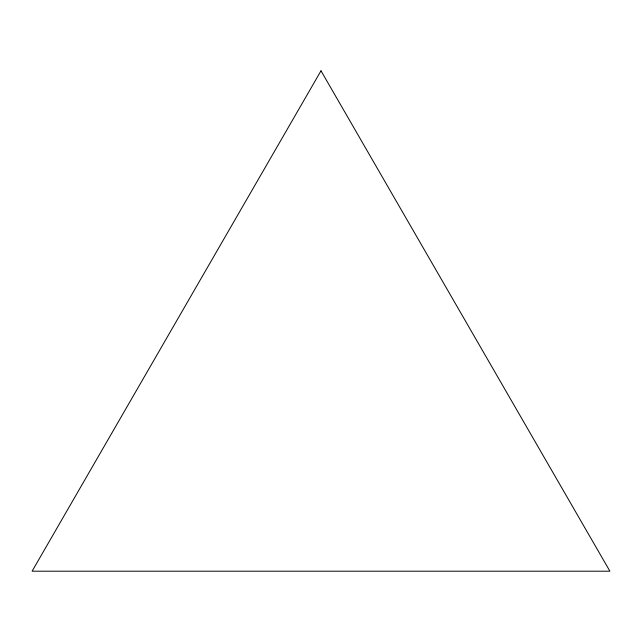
<?xml version="1.0" encoding="UTF-8"?>
<svg xmlns="http://www.w3.org/2000/svg" width="642" height="642" viewBox="0 0 642 642"><rect width="100%" height="100%" fill="white"/><g stroke="black" fill="none" stroke-linecap="round" stroke-linejoin="round"><path stroke-width="0.96" d="M321 70.805L32.1 571.195L609.9 571.195L321 70.805"/></g></svg>
